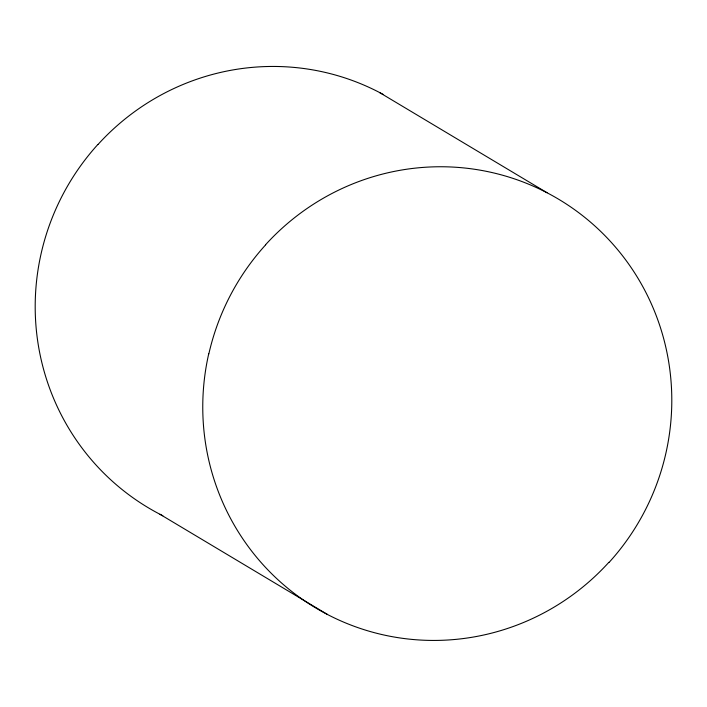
<?xml version="1.0" encoding="UTF-8"?>
<svg xmlns="http://www.w3.org/2000/svg" width="707" height="707" viewBox="0 0 707 707"><rect width="100%" height="100%" fill="white"/><g stroke="black" fill="none" stroke-linecap="round" stroke-linejoin="round"><path stroke-width="1.06" d="M379.491 92.511L547.068 192.746M159.932 514.263L327.509 614.489M609.054 562.445A237.711 233.628 -62.8 0 0 661.443 330.841A237.711 233.628 -62.8 0 0 489.695 172.031A237.826 233.787 -63.7 0 0 265.549 244.755M608.886 562.286A237.649 233.469 -62.3 0 1 238.559 532.283A237.746 233.584 -63.2 0 1 208.706 353.889M208.83 353.924A237.525 233.337 -62.6 0 1 265.646 244.843M97.973 144.52A237.817 233.743 -63.7 0 1 383.327 94.517M162.822 515.739A237.738 233.655 -62.8 0 1 110.027 479.134A237.844 233.708 -63.4 0 1 97.893 144.449"/></g></svg>
